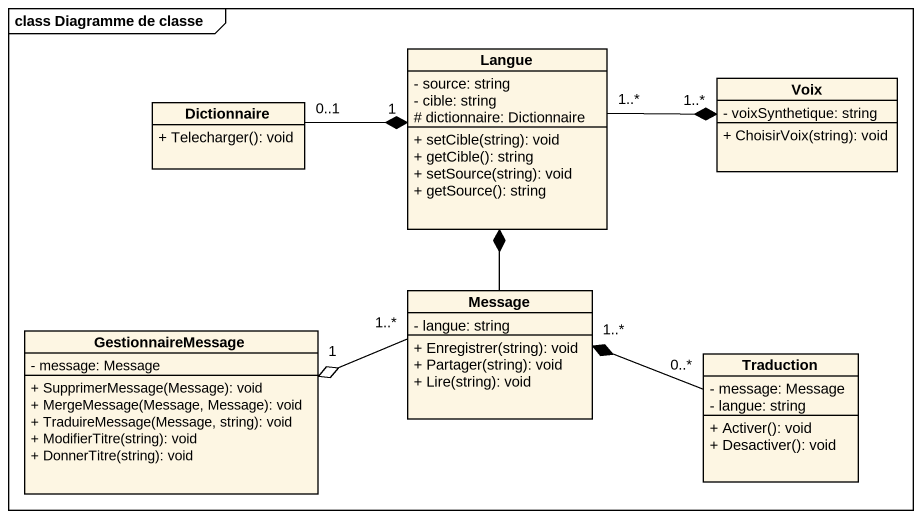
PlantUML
@startuml
mainframe class Diagramme de classe
hide circle
hide empty members
skinparam classAttributeIconSize 0
class Langue {
  - source: string
  - cible: string
  # dictionnaire: Dictionnaire
  + setCible(string): void
  + getCible(): string
  + setSource(string): void
  + getSource(): string
}
class Voix {
  - voixSynthetique: string
  + ChoisirVoix(string): void
}
class Dictionnaire {
  + Telecharger(): void
}
class Message {
  - langue: string
  + Enregistrer(string): void
  + Partager(string): void
  + Lire(string): void
}
class GestionnaireMessage {
  - message: Message
  + SupprimerMessage(Message): void
  + MergeMessage(Message, Message): void
  + TraduireMessage(Message, string): void
  + ModifierTitre(string): void
  + DonnerTitre(string): void
}
class Traduction {
  - message: Message
  - langue: string
  + Activer(): void
  + Desactiver(): void
}
Langue "1..*" -right-* "1..*" Voix
Dictionnaire "0..1" -right-* "1" Langue
Message -up-* Langue
Message "1..*" -left-o "1" GestionnaireMessage
Traduction "0..*" -left-* "1..*" Message
@enduml
